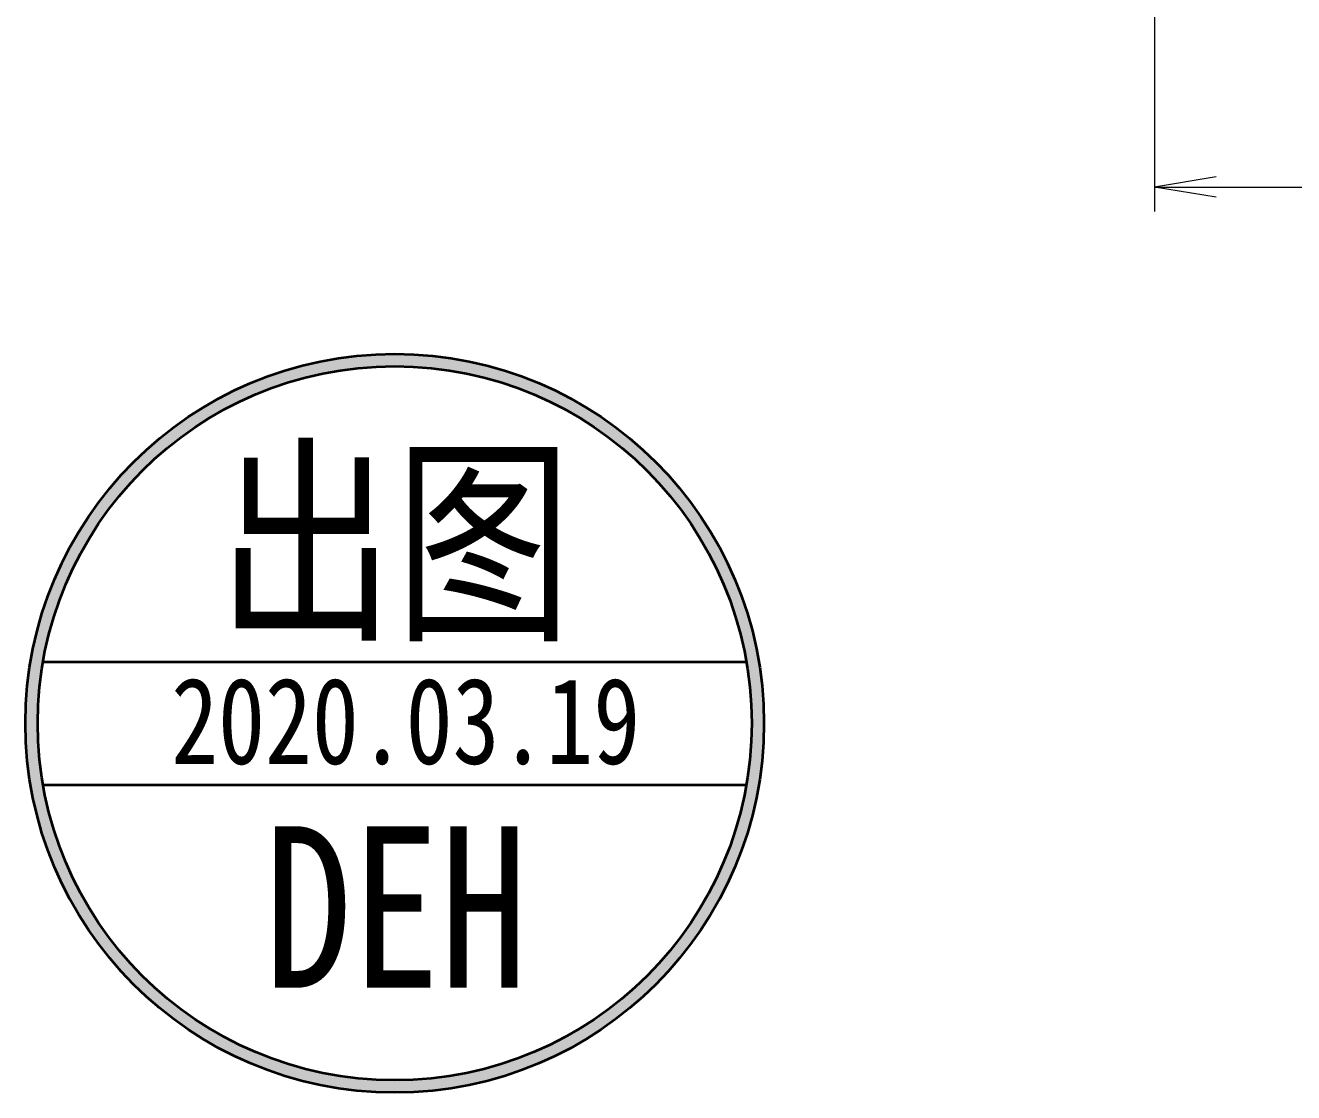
# Model space of a CAD drawing. Header units: millimetres. Extents: x -49572 to 104182, y -50696 to 51993.
# Drawn here: x -46202.9 to -46099.9, y 51204.4 to 51291.1 of the extents above; entities that cross this region are included whole.
import ezdxf
from ezdxf.enums import TextEntityAlignment as Align

# ---------------------------------------------------------------- set-up
doc = ezdxf.new("R2010")
doc.units = ezdxf.units.MM
doc.header["$LTSCALE"] = 0.5
doc.layers.add('印章专用-出图', color=1, linetype='Continuous', lineweight=80)
doc.layers.add('标注线', color=3, linetype='Continuous', lineweight=18)
doc.styles.add('DIM', font='romans.shx', dxfattribs={"width": 0.8, "bigfont": 'bigfont.shx'})
doc.styles.add('国标', font='simfang.ttf', dxfattribs={"width": 0.8})
doc.dimstyles.new('DEH 1-2$0', dxfattribs={"dimscale": 2, "dimtxt": 3.5, "dimasz": 2.5, "dimexe": 1, "dimexo": 0.625, "dimgap": 1.2, "dimtad": 1, "dimdsep": 46, "dimtxsty": 'DIM', "dimblk": 'OPEN', "dimcen": 0, "dimclrd": 8, "dimclre": 8, "dimclrt": 2, "dimazin": 2, "dimtfac": 0.5, "dimtmove": 0, "dimatfit": 3, "dimldrblk": 'OPEN', "dimfxl": 0, "dimtolj": 2, "dimlwd": 13, "dimlwe": 13, "dimarcsym": 0})

# ---------------------------------------------------------------- blocks, each defined once
blk = doc.blocks.new('_Open')
at = {"color": 0, "linetype": 'ByBlock', "lineweight": -2}
for p, q in [((-1, 0.167), (0, 0)), ((-1, -0.167), (0, 0)), ((0, 0), (-1, 0))]:
    blk.add_line(p, q, dxfattribs=at)
blk = doc.blocks.new('*D360')
at = {"layer": 'Defpoints', "color": 0, "transparency": 16777216}
for p in [(-46111.16, 51315.23), (-46071.16, 51315.23), (-46071.16, 51277.94)]:
    blk.add_point(p, dxfattribs=at)
at = {"layer": '标注线', "color": 8, "lineweight": 13, "transparency": 16777216}
for p, q in [((-46111.16, 51313.98), (-46111.16, 51275.94)), ((-46071.16, 51313.98), (-46071.16, 51275.94)), ((-46106.16, 51277.94), (-46076.16, 51277.94))]:
    blk.add_line(p, q, dxfattribs=at)
at = {"layer": '标注线', "color": 8, "lineweight": 13, "transparency": 16777216, "xscale": 5, "yscale": 5, "zscale": 5, "rotation": 180}
blk.add_blockref('_Open', (-46111.16, 51277.94), dxfattribs=at)
at = {"layer": '标注线', "color": 8, "lineweight": 13, "transparency": 16777216, "xscale": 5, "yscale": 5, "zscale": 5}
blk.add_blockref('_Open', (-46071.16, 51277.94), dxfattribs=at)
at = {"layer": '标注线', "color": 2, "transparency": 16777216, "insert": (-46091.16, 51283.84), "char_height": 7, "attachment_point": 5, "style": 'DIM'}
blk.add_mtext('\\A2;40', dxfattribs=at)
blk = doc.blocks.new('出图章')
at = {"layer": '印章专用-出图'}
h = blk.add_hatch(color=256, dxfattribs=at)
h.paths.add_polyline_path([(15, 0, 1), (-15, 0, 1)])
h.paths.add_polyline_path([(14.5, 0, 1), (-14.5, 0, 1)], flags=16)
h.paths.add_polyline_path([(-7.314, -12.346), (7.412, -12.346), (7.412, -2.727), (-7.314, -2.727)], flags=8)
at = {"layer": '印章专用-出图', "lineweight": 35}
for p, q in [((-14.283, 2.5), (14.283, 2.5)), ((-14.283, -2.5), (14.283, -2.5))]:
    blk.add_line(p, q, dxfattribs=at)
for radius in [15, 14.5]:
    blk.add_circle((0, 0), radius, dxfattribs=at)
at = {"layer": '印章专用-出图', "color": 4, "style": '国标', "width": 0.8}
blk.add_text('DEH', height=6.5625, dxfattribs=at).set_placement((0.049, -10.743), align=Align.CENTER)
at = {"layer": '印章专用-出图', "color": 3, "style": '国标', "width": 0.8}
blk.add_attdef('出图', text='', height=6.6, dxfattribs=at).set_placement((0, 7.35), align=Align.MIDDLE_CENTER)
at = {"layer": '印章专用-出图', "color": 2, "style": '国标', "width": 0.8}
blk.add_attdef('XXXX.XX.XX', text='', height=3.5, dxfattribs=at).set_placement((0.447, 0.1), align=Align.MIDDLE_CENTER)
blk = doc.blocks.new('YZ-CT')
at = {"layer": '印章专用-出图'}
blk.add_blockref('出图章', (0.634, 0), dxfattribs=at).add_auto_attribs({'出图': '出图', 'XXXX.XX.XX': '2020.03.19'})

msp = doc.modelspace()

# ---------------------------------------------------------------- block references
at = {"layer": '印章专用-出图', "xscale": 2, "yscale": 2, "zscale": 2}
msp.add_blockref('YZ-CT', (-46174.154, 51234.384), dxfattribs=at)

# ---------------------------------------------------------------- dimensions: what is measured, and where the dimension line sits
at = {"layer": '标注线'}
dim = msp.add_linear_dim(base=(-46071.158, 51277.94), p1=(-46111.158, 51315.234), p2=(-46071.158, 51315.234), dimstyle='DEH 1-2$0', dxfattribs=at)
dim.commit()
dim.dimension.update_dxf_attribs({"geometry": '*D360', "text_midpoint": (-46091.158, 51283.84)})

doc.saveas('drawing.dxf')
